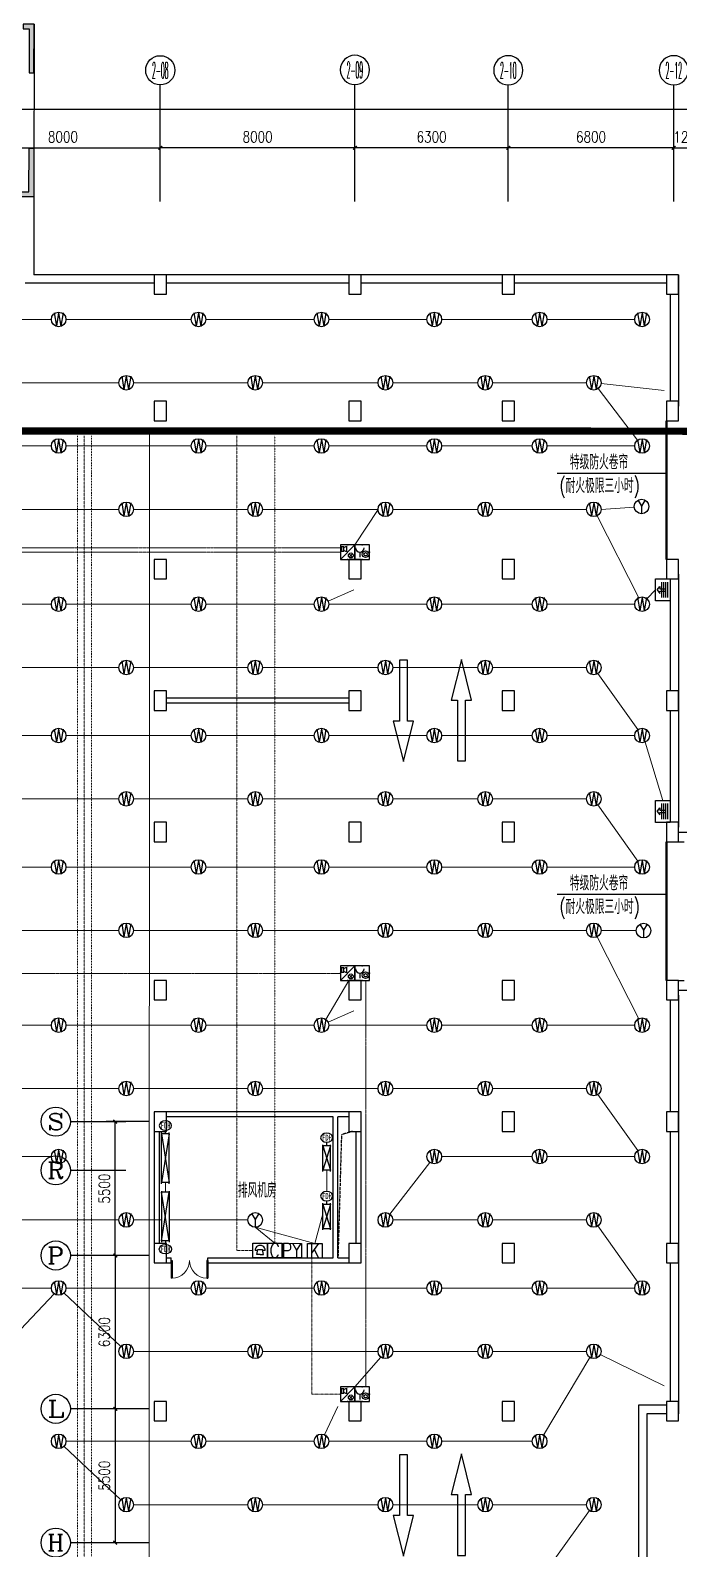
# Model space of a CAD drawing. Extents: x -781653 to 929899, y -292639 to -18670.
# Drawn here: x 305616 to 332254, y -184550 to -122161 of the extents above; entities that cross this region are included whole.
import ezdxf
from ezdxf.enums import TextEntityAlignment as Align

# ---------------------------------------------------------------- set-up
doc = ezdxf.new("R2010")
doc.units = 0
doc.header["$LTSCALE"] = 10
doc.header["$MEASUREMENT"] = 0
for name, pattern in [('ACAD_ISO11W100', [33.5, 12, -3, 12, -3, 0.5, -3]), ('CENTER', [2, 1.25, -0.25, 0.25, -0.25]), ('DASH', [0.35, 0.25, -0.1]), ('DASHDOT', [1, 0.5, -0.25, 0, -0.25]), ('DASHED', [0.75, 0.5, -0.25]), ('DIVIDE2', [0.625, 0.25, -0.125, 0, -0.125, 0, -0.125])]:
    doc.linetypes.add(name, pattern=pattern)
doc.layers.get('0').update_dxf_attribs({"linetype": 'CONTINUOUS'})
doc.layers.get('Defpoints').update_dxf_attribs({"linetype": 'CONTINUOUS'})
for name, color, linetype in [('A-STAIRS', 9, 'CONTINUOUS'), ('AC-DUCT', 4, 'CONTINUOUS'), ('AXIS', 3, 'CONTINUOUS'), ('AXIS_TEXT', 7, 'CONTINUOUS'), ('COLUMN', 1, 'CONTINUOUS'), ('DOTE', 8, 'CENTER'), ('HT-TEXT', 7, 'CONTINUOUS'), ('K-防火阀', 7, 'CONTINUOUS'), ('PUB_DIM', 3, 'CONTINUOUS'), ('RD-equip', 3, 'CONTINUOUS'), ('solid', 252, 'CONTINUOUS'), ('TEXT', 7, 'CONTINUOUS'), ('wall', 8, 'CONTINUOUS'), ('wall-jg', 7, 'CONTINUOUS'), ('WINDOW', 4, 'CONTINUOUS'), ('结构墙', 7, 'CONTINUOUS'), ('行车方向', 4, 'CONTINUOUS'), ('行车线', 207, 'CONTINUOUS')]:
    doc.layers.add(name, color=color, linetype=linetype)
doc.layers.add('RD-line', color=2, linetype='CONTINUOUS', lineweight=0)
doc.layers.get('DOTE').off()
doc.styles.add('_TCH_AXIS', font='COMPLEX', dxfattribs={"bigfont": 'GBCBIG'})
doc.styles.add('COMPLEX', font='COMPLEX')
doc.styles.add('DIM_FONT', font='SIMPLEX', dxfattribs={"width": 0.8, "bigfont": 'HZTXT'})
doc.styles.add('FS1', font='txt4', dxfattribs={"width": 0.8, "bigfont": 'fstxt'})
doc.styles.add('FS2', font='tjromans.shx', dxfattribs={"width": 0.8, "bigfont": 'tjhztxt.shx'})
doc.styles.add('K-KHZ', font='', dxfattribs={"width": 0.8})
doc.styles.get("Standard").update_dxf_attribs({"font": 'GBENOR', "bigfont": 'GBCBIG'})
doc.styles.get('K-KHZ').set_extended_font_data('SimSun')
doc.dimstyles.new('DIMN300', dxfattribs={"dimscale": 3, "dimtxt": 300, "dimasz": 100, "dimexe": 250, "dimexo": 300, "dimgap": 150, "dimtad": 1, "dimdec": 0, "dimzin": 0, "dimdsep": 46, "dimtxsty": 'DIM_FONT', "dimblk": 'ARCHTICK', "dimcen": 0.09, "dimclrt": 7, "dimazin": 2, "dimtfac": 1, "dimtdec": 0, "dimtix": 1, "dimtmove": 2, "dimatfit": 3, "dimfxl": 0, "dimtolj": 1, "dimtzin": 0, "dimarcsym": 0})

# ---------------------------------------------------------------- blocks, each defined once
blk = doc.blocks.new('A$C1B283A79')
at = {"layer": 'solid'}
for points in [[(44600, 7500), (44600, 5500), (44400, 5500), (44400, 7300), (44150, 7300), (44150, 7500)], [(43600, 400), (43600, 600), (44400, 600), (44400, 2400), (44600, 2400), (44600, 400)]]:
    blk.add_hatch(color=256, dxfattribs=at).paths.add_polyline_path(points)
at = {"layer": 'wall-jg'}
blk.add_lwpolyline([(44150, 7300), (44400, 7300), (44400, 5500), (44600, 5500), (44600, 7500), (44150, 7500)], close=True, dxfattribs=at)
blk.add_lwpolyline([(44600, 400), (43600, 400), (43600, 600), (44400, 600), (44400, 2400), (44600, 2400), (44600, 400)], dxfattribs=at)
blk = doc.blocks.new('A$C1C157CE4')
at = {"layer": '行车线', "linetype": 'DASH', "ltscale": 3000}
for points in [[(4167, 2967), (1667, 2967), (1667, 3217), (0, 2800), (1667, 2383), (1667, 2633), (4167, 2633)], [(2531, 833), (2531, 583), (31, 583), (31, 250), (2531, 250), (2531, 0), (4198, 417)]]:
    blk.add_lwpolyline(points, close=True, dxfattribs=at)
blk = doc.blocks.new('A$C0FE76EBE')
at = {"layer": 'COLUMN'}
for points in [[(-116487, 53147), (-115987, 53147), (-115987, 53947), (-116487, 53947)], [(-108487, 53147), (-107987, 53147), (-107987, 53947), (-108487, 53947)], [(-102187, 53147), (-101687, 53147), (-101687, 53947), (-102187, 53947)], [(-95437, 53147), (-94937, 53147), (-94937, 53947), (-95437, 53947)], [(-116487, 47947), (-115987, 47947), (-115987, 48747), (-116487, 48747)], [(-108487, 47947), (-107987, 47947), (-107987, 48747), (-108487, 48747)], [(-102187, 47947), (-101687, 47947), (-101687, 48747), (-102187, 48747)], [(-95437, 47947), (-94937, 47947), (-94937, 48747), (-95437, 48747)], [(-116487, 41447), (-115987, 41447), (-115987, 42247), (-116487, 42247)], [(-108487, 41447), (-107987, 41447), (-107987, 42247), (-108487, 42247)], [(-102187, 41447), (-101687, 41447), (-101687, 42247), (-102187, 42247)], [(-95437, 41447), (-94937, 41447), (-94937, 42247), (-95437, 42247)], [(-116487, 36047), (-115987, 36047), (-115987, 36847), (-116487, 36847)], [(-108487, 36047), (-107987, 36047), (-107987, 36847), (-108487, 36847)], [(-102187, 36047), (-101687, 36047), (-101687, 36847), (-102187, 36847)], [(-95437, 36047), (-94937, 36047), (-94937, 36847), (-95437, 36847)], [(-116487, 30647), (-115987, 30647), (-115987, 31447), (-116487, 31447)], [(-108487, 30647), (-107987, 30647), (-107987, 31447), (-108487, 31447)], [(-102187, 30647), (-101687, 30647), (-101687, 31447), (-102187, 31447)], [(-95437, 30647), (-94937, 30647), (-94937, 31447), (-95437, 31447)], [(-116487, 24147), (-115987, 24147), (-115987, 24947), (-116487, 24947)], [(-108487, 24147), (-107987, 24147), (-107987, 24947), (-108487, 24947)], [(-102187, 24147), (-101687, 24147), (-101687, 24947), (-102187, 24947)], [(-95437, 24147), (-94937, 24147), (-94937, 24947), (-95437, 24947)], [(-116487, 18747), (-115987, 18747), (-115987, 19547), (-116487, 19547)], [(-108487, 18747), (-107987, 18747), (-107987, 19547), (-108487, 19547)], [(-102187, 18747), (-101687, 18747), (-101687, 19547), (-102187, 19547)], [(-95437, 18747), (-94937, 18747), (-94937, 19547), (-95437, 19547)], [(-116487, 13347), (-115987, 13347), (-115987, 14147), (-116487, 14147)], [(-108487, 13347), (-107987, 13347), (-107987, 14147), (-108487, 14147)], [(-102187, 13347), (-101687, 13347), (-101687, 14147), (-102187, 14147)], [(-95437, 13347), (-94937, 13347), (-94937, 14147), (-95437, 14147)], [(-116487, 6847), (-115987, 6847), (-115987, 7647), (-116487, 7647)], [(-108487, 6847), (-107987, 6847), (-107987, 7647), (-108487, 7647)], [(-102187, 6847), (-101687, 6847), (-101687, 7647), (-102187, 7647)], [(-95437, 6847), (-94937, 6847), (-94937, 7647), (-95437, 7647)]]:
    blk.add_lwpolyline(points, close=True, dxfattribs=at)
at = {"layer": '结构墙', "linetype": 'ByBlock'}
for p, q in [((-121432, 57150), (-121432, 53947)), ((-94937, 53947), (-121432, 53947)), ((-94937, 53947), (-94937, 48547)), ((-116487, 53597), (-121782, 53597)), ((-108487, 53597), (-115987, 53597)), ((-102187, 53597), (-107987, 53597)), ((-95437, 53597), (-101687, 53597)), ((-95287, 53147), (-95287, 48747)), ((-95287, 41447), (-95287, 36847)), ((-94937, 41647), (-94937, 31247)), ((-95287, 36047), (-95287, 31447)), ((-94937, 24347), (-94937, 7147)), ((-95287, 24147), (-95287, 19547)), ((-95287, 18747), (-95287, 14147)), ((-95287, 13347), (-95287, 7647)), ((-96587, 7497), (-96587, -353)), ((-96237, 7147), (-96237, -12653))]:
    blk.add_line(p, q, dxfattribs=at)
at = {"layer": '结构墙'}
for p, q in [((-94937, 31047), (-94562, 31047)), ((-94937, 30647), (-94712, 30647)), ((-94937, 24947), (-94712, 24947)), ((-94937, 24547), (-94562, 24547)), ((-95437, 7497), (-96587, 7497)), ((-95437, 7147), (-96237, 7147))]:
    blk.add_line(p, q, dxfattribs=at)
blk = doc.blocks.new('_ArchTick')
at = {"color": 0, "linetype": 'ByBlock', "const_width": 0.4}
blk.add_lwpolyline([(-0.5, -0.5), (0.5, 0.5)], dxfattribs=at)
blk = doc.blocks.new('*D105')
at = {"layer": 'Defpoints', "color": 0}
for p in [(135864, 114956), (127864, 112319), (135864, 112319)]:
    blk.add_point(p, dxfattribs=at)
at = {"layer": 'PUB_DIM', "color": 0, "lineweight": -2}
for p, q in [((127864, 112769), (127864, 115331)), ((127864, 114956), (135864, 114956)), ((135864, 112769), (135864, 115331))]:
    blk.add_line(p, q, dxfattribs=at)
at = {"layer": 'PUB_DIM', "color": 0, "lineweight": -2, "xscale": 150, "yscale": 150, "zscale": 150, "rotation": 180}
blk.add_blockref('_ArchTick', (127864, 114956), dxfattribs=at)
at = {"layer": 'PUB_DIM', "color": 0, "lineweight": -2, "xscale": 150, "yscale": 150, "zscale": 150}
blk.add_blockref('_ArchTick', (135864, 114956), dxfattribs=at)
at = {"layer": 'PUB_DIM', "color": 7, "insert": (131864, 115406), "char_height": 450, "attachment_point": 5, "style": 'DIM_FONT'}
blk.add_mtext('\\A1;8000', dxfattribs=at)
blk = doc.blocks.new('*D117')
at = {"layer": 'Defpoints', "color": 0}
for p in [(295364, 116544), (25264, 112319), (295364, 112296)]:
    blk.add_point(p, dxfattribs=at)
at = {"layer": 'PUB_DIM', "color": 0, "lineweight": -2}
for p, q in [((25264, 112769), (25264, 116919)), ((295364, 112746), (295364, 116919)), ((25264, 116544), (295364, 116544))]:
    blk.add_line(p, q, dxfattribs=at)
at = {"layer": 'PUB_DIM', "color": 0, "lineweight": -2, "xscale": 150, "yscale": 150, "zscale": 150, "rotation": 180}
blk.add_blockref('_ArchTick', (25264, 116544), dxfattribs=at)
at = {"layer": 'PUB_DIM', "color": 0, "lineweight": -2, "xscale": 150, "yscale": 150, "zscale": 150}
blk.add_blockref('_ArchTick', (295364, 116544), dxfattribs=at)
at = {"layer": 'PUB_DIM', "color": 7, "insert": (160314, 116994), "char_height": 450, "attachment_point": 5, "style": 'DIM_FONT'}
blk.add_mtext('\\A1;270100', dxfattribs=at)
blk = doc.blocks.new('*D138')
at = {"layer": 'Defpoints', "color": 0}
for p in [(135864, 63141), (134015, 57641), (135864, 57641)]:
    blk.add_point(p, dxfattribs=at)
at = {"layer": 'PUB_DIM', "color": 0, "lineweight": -2}
for p, q in [((135414, 63141), (133640, 63141)), ((134015, 63141), (134015, 57641)), ((135414, 57641), (133640, 57641))]:
    blk.add_line(p, q, dxfattribs=at)
at = {"layer": 'PUB_DIM', "color": 0, "lineweight": -2, "xscale": 150, "yscale": 150, "zscale": 150}
for p, rotation in [((134015, 63141), 90), ((134015, 57641), 270)]:
    blk.add_blockref('_ArchTick', p, dxfattribs=dict(at, rotation=rotation))
at = {"layer": 'PUB_DIM', "color": 7, "insert": (133565, 60391), "char_height": 450, "attachment_point": 5, "rotation": 90, "style": 'DIM_FONT'}
blk.add_mtext('\\A1;5500', dxfattribs=at)
blk = doc.blocks.new('*D139')
at = {"layer": 'Defpoints', "color": 0}
for p in [(135864, 69441), (134015, 63141), (135864, 63141)]:
    blk.add_point(p, dxfattribs=at)
at = {"layer": 'PUB_DIM', "color": 0, "lineweight": -2}
for p, q in [((135414, 69441), (133640, 69441)), ((134015, 69441), (134015, 63141)), ((135414, 63141), (133640, 63141))]:
    blk.add_line(p, q, dxfattribs=at)
at = {"layer": 'PUB_DIM', "color": 0, "lineweight": -2, "xscale": 150, "yscale": 150, "zscale": 150}
for p, rotation in [((134015, 69441), 90), ((134015, 63141), 270)]:
    blk.add_blockref('_ArchTick', p, dxfattribs=dict(at, rotation=rotation))
at = {"layer": 'PUB_DIM', "color": 7, "insert": (133565, 66291), "char_height": 450, "attachment_point": 5, "rotation": 90, "style": 'DIM_FONT'}
blk.add_mtext('\\A1;6300', dxfattribs=at)
blk = doc.blocks.new('_AXISO')
blk.add_circle((0, 0), 0.5)
at = {"layer": 'AXIS_TEXT', "style": 'COMPLEX', "width": 1.041667}
blk.add_attdef('A', text='', height=0.56, dxfattribs=at).set_placement((-0.25, -0.28), (0.25, -0.28), align=Align.FIT)
blk = doc.blocks.new('*D146')
at = {"layer": 'Defpoints', "color": 0}
for p in [(134015, 74941), (135864, 74941), (135864, 69441)]:
    blk.add_point(p, dxfattribs=at)
at = {"layer": 'PUB_DIM', "color": 0, "lineweight": -2}
for p, q in [((135414, 74941), (133640, 74941)), ((134015, 69441), (134015, 74941)), ((135414, 69441), (133640, 69441))]:
    blk.add_line(p, q, dxfattribs=at)
at = {"layer": 'PUB_DIM', "color": 0, "lineweight": -2, "xscale": 150, "yscale": 150, "zscale": 150}
for p, rotation in [((134015, 74941), 90), ((134015, 69441), 270)]:
    blk.add_blockref('_ArchTick', p, dxfattribs=dict(at, rotation=rotation))
at = {"layer": 'PUB_DIM', "color": 7, "insert": (133565, 72191), "char_height": 450, "attachment_point": 5, "rotation": 90, "style": 'DIM_FONT'}
blk.add_mtext('\\A1;5500', dxfattribs=at)
blk = doc.blocks.new('*D158')
at = {"layer": 'Defpoints', "color": 0}
for p in [(150164, 114956), (150164, 112319), (156964, 112296)]:
    blk.add_point(p, dxfattribs=at)
at = {"layer": 'PUB_DIM', "color": 0, "lineweight": -2}
for p, q in [((150164, 112769), (150164, 115331)), ((156964, 114956), (150164, 114956)), ((156964, 112746), (156964, 115331))]:
    blk.add_line(p, q, dxfattribs=at)
at = {"layer": 'PUB_DIM', "color": 0, "lineweight": -2, "xscale": 150, "yscale": 150, "zscale": 150, "rotation": 180}
blk.add_blockref('_ArchTick', (150164, 114956), dxfattribs=at)
at = {"layer": 'PUB_DIM', "color": 0, "lineweight": -2, "xscale": 150, "yscale": 150, "zscale": 150}
blk.add_blockref('_ArchTick', (156964, 114956), dxfattribs=at)
at = {"layer": 'PUB_DIM', "color": 7, "insert": (153564, 115406), "char_height": 450, "attachment_point": 5, "style": 'DIM_FONT'}
blk.add_mtext('\\A1;6800', dxfattribs=at)
blk = doc.blocks.new('*D159')
at = {"layer": 'Defpoints', "color": 0}
for p in [(158164, 114956), (156964, 112296), (158164, 112296)]:
    blk.add_point(p, dxfattribs=at)
at = {"layer": 'PUB_DIM', "color": 0, "lineweight": -2}
for p, q in [((156964, 114956), (156814, 114956)), ((156964, 112746), (156964, 115331)), ((156964, 114956), (158164, 114956)), ((158164, 112746), (158164, 115331)), ((158164, 114956), (158314, 114956))]:
    blk.add_line(p, q, dxfattribs=at)
at = {"layer": 'PUB_DIM', "color": 0, "lineweight": -2, "xscale": 150, "yscale": 150, "zscale": 150}
blk.add_blockref('_ArchTick', (156964, 114956), dxfattribs=at)
at = {"layer": 'PUB_DIM', "color": 0, "lineweight": -2, "xscale": 150, "yscale": 150, "zscale": 150, "rotation": 180}
blk.add_blockref('_ArchTick', (158164, 114956), dxfattribs=at)
at = {"layer": 'PUB_DIM', "color": 7, "insert": (157564, 115406), "char_height": 450, "attachment_point": 5, "style": 'DIM_FONT'}
blk.add_mtext('\\A1;1200', dxfattribs=at)
blk = doc.blocks.new('*D180')
at = {"layer": 'Defpoints', "color": 0}
for p in [(143864, 114956), (143864, 112296), (150164, 112296)]:
    blk.add_point(p, dxfattribs=at)
at = {"layer": 'PUB_DIM', "color": 0, "lineweight": -2}
for p, q in [((143864, 112746), (143864, 115331)), ((150164, 114956), (143864, 114956)), ((150164, 112746), (150164, 115331))]:
    blk.add_line(p, q, dxfattribs=at)
at = {"layer": 'PUB_DIM', "color": 0, "lineweight": -2, "xscale": 150, "yscale": 150, "zscale": 150, "rotation": 180}
blk.add_blockref('_ArchTick', (143864, 114956), dxfattribs=at)
at = {"layer": 'PUB_DIM', "color": 0, "lineweight": -2, "xscale": 150, "yscale": 150, "zscale": 150}
blk.add_blockref('_ArchTick', (150164, 114956), dxfattribs=at)
at = {"layer": 'PUB_DIM', "color": 7, "insert": (147014, 115406), "char_height": 450, "attachment_point": 5, "style": 'DIM_FONT'}
blk.add_mtext('\\A1;6300', dxfattribs=at)
blk = doc.blocks.new('*D181')
at = {"layer": 'Defpoints', "color": 0}
for p in [(135864, 114956), (135864, 112296), (143864, 112296)]:
    blk.add_point(p, dxfattribs=at)
at = {"layer": 'PUB_DIM', "color": 0, "lineweight": -2}
for p, q in [((135864, 112746), (135864, 115331)), ((143864, 114956), (135864, 114956)), ((143864, 112746), (143864, 115331))]:
    blk.add_line(p, q, dxfattribs=at)
at = {"layer": 'PUB_DIM', "color": 0, "lineweight": -2, "xscale": 150, "yscale": 150, "zscale": 150, "rotation": 180}
blk.add_blockref('_ArchTick', (135864, 114956), dxfattribs=at)
at = {"layer": 'PUB_DIM', "color": 0, "lineweight": -2, "xscale": 150, "yscale": 150, "zscale": 150}
blk.add_blockref('_ArchTick', (143864, 114956), dxfattribs=at)
at = {"layer": 'PUB_DIM', "color": 7, "insert": (139864, 115406), "char_height": 450, "attachment_point": 5, "style": 'DIM_FONT'}
blk.add_mtext('\\A1;8000', dxfattribs=at)
blk = doc.blocks.new('$DorLib2D$00000002')
for p, q in [((-0.5, 0), (-0.5, 0.4875)), ((-0.475, 0.4875), (-0.5, 0.4875)), ((-0.475, 0), (-0.475, 0.4875)), ((0.475, 0), (0.475, 0.4875)), ((0.475, 0.4875), (0.5, 0.4875)), ((0.5, 0), (0.5, 0.4875)), ((-0.5, 0), (-0.475, 0)), ((0.5, 0), (0.475, 0))]:
    blk.add_line(p, q)
at = {"lineweight": 13}
for centre, start, end in [((-0.4875, 0), 0, 88.53072), ((0.4875, 0), 91.46928, 180)]:
    blk.add_arc(centre, 0.4875, start, end, dxfattribs=at)
blk = doc.blocks.new('yy')
at = {"layer": 'RD-equip'}
blk.add_circle((0, 0), 200, dxfattribs=at)
at = {"layer": 'RD-equip', "color": 4, "style": 'FS1', "width": 0.8}
blk.add_attdef('Y', text='', height=360, dxfattribs=at).set_placement((0, 0), align=Align.MIDDLE)
blk = doc.blocks.new('$equip$00001630')
for p, q in [((-0.5, 0), (-0.5, -1)), ((0.5, 0), (-0.5, 0)), ((0.5, -1), (0.5, 0)), ((-0.5, -1), (0.5, -1)), ((-0.17, -0.5), (-0.17, -0.85))]:
    blk.add_line(p, q)
for radius in [0.226, 0.113]:
    blk.add_circle((0.23, -0.64), radius)
blk.add_arc((-0.17, -0.2), 0.3, 180, 0)
for p in [(0, 0), (-0.5, -0.5), (0, -1), (0.5, -0.5)]:
    blk.add_point(p)
at = {"flags": 9}
blk.add_attdef('A', (0, 0), '', height=0.00002, dxfattribs=at)
blk.add_attdef('B', text='', height=0.4, dxfattribs=at).set_placement((0.88, -0.7), align=Align.MIDDLE_CENTER)
blk = doc.blocks.new('$equip$00001636')
for p, q in [((0.5, 0), (-0.5, 0)), ((0.5, 0), (-0.5, -1)), ((-0.5, 0), (-0.5, -1)), ((0.5, -1), (0.5, 0)), ((-0.5, -1), (0.5, -1)), ((-0.42, -0.13, 0), (-0.42, -0.43, 0)), ((-0.27, -0.13, 0), (-0.42, -0.13, 0)), ((-0.42, -0.43, 0), (-0.27, -0.43, 0)), ((-0.27, -0.18, 0), (-0.07, -0.08, 0)), ((-0.27, -0.43, 0), (-0.27, -0.13, 0)), ((-0.07, -0.48, 0), (-0.27, -0.38, 0)), ((-0.07, -0.08, 0), (-0.07, -0.48, 0)), ((0.11, -0.6), (0.34, -0.84)), ((0.11, -0.84), (0.34, -0.6))]:
    blk.add_line(p, q)
blk.add_circle((0.22, -0.72), 0.169)
for p in [(0, 0), (-0.5, -0.5), (0, -1), (0.5, -0.5)]:
    blk.add_point(p)
at = {"flags": 9}
blk.add_attdef('A', (0, 0), '', height=0.00002, dxfattribs=at)
blk.add_attdef('B', text='', height=0.4, dxfattribs=at).set_placement((0.88, -0.7), align=Align.MIDDLE_CENTER)
blk = doc.blocks.new('sdfgsdgsdgdsg')
at = {"layer": 'RD-equip', "xscale": 600, "yscale": 600, "zscale": 600, "rotation": 359.9999999999889}
for name, p in [('$equip$00001636', (-300, 600)), ('$equip$00001630', (300, 600))]:
    blk.add_blockref(name, p, dxfattribs=at)
blk = doc.blocks.new('XFDH')
at = {"color": 4}
for p, q in [((-73, 0), (-139, 0)), ((-94, -111), (-67, 29)), ((-67, 29), (62, 29)), ((94, -111), (62, 29)), ((139, 0), (71, 0)), ((0, -111), (-94, -111)), ((0, -111), (94, -111))]:
    blk.add_line(p, q, dxfattribs=at)
blk.add_ellipse((0, 0), major_axis=(98.3, 98.3), ratio=1, start_param=5.497787, end_param=8.63938, dxfattribs=at)
at = {"layer": 'RD-equip'}
blk.add_lwpolyline([(-201, 200), (199, 200), (199, -200), (-201, -200)], close=True, dxfattribs=at)
blk = doc.blocks.new('FHJL')
at = {"layer": 'RD-equip', "color": 4}
for p, q in [((-212, 331), (210, 331)), ((-212, 274), (210, 274)), ((-212, 221), (210, 221)), ((-212, 168), (210, 168)), ((-97, 120), (-31, 120)), ((0, 43), (-97, 120)), ((-31, 120), (-31, 293)), ((0, 43), (97, 120)), ((31, 120), (31, 293)), ((97, 120), (31, 120))]:
    blk.add_line(p, q, dxfattribs=at)
at = {"layer": 'RD-equip'}
blk.add_lwpolyline([(300, 400), (300, 0), (-300, 0), (-300, 400)], close=True, dxfattribs=at)
blk = doc.blocks.new('FI1000K')
at = {"layer": 'K-防火阀'}
for p, q in [((0, -50), (0, 1050)), ((320, 1000), (0, 0)), ((0, 1000), (320, 0)), ((0, 1000), (320, 1000)), ((160, 1000), (160, 1150)), ((320, -50), (320, 1050)), ((0, 0), (320, 0))]:
    blk.add_line(p, q, dxfattribs=at)
at = {"layer": 'K-防火阀', "const_width": 25}
blk.add_lwpolyline([(148, 500, 1), (172, 500, 1)], format="xyb", close=True, dxfattribs=at)
at = {"layer": 'K-防火阀'}
blk.add_ellipse((160, 1340), major_axis=(255, 0), ratio=0.74203, dxfattribs=at)
at = {"layer": 'K-防火阀', "style": 'K-KHZ', "width": 0.65, "flags": 4}
blk.add_attdef('F', text='', height=250, dxfattribs=at).set_placement((160, 1220), align=Align.CENTER)
blk = doc.blocks.new('FI2000K')
at = {"layer": 'K-防火阀'}
for p, q in [((0, -50), (0, 2050)), ((320, 2000), (0, 0)), ((0, 2000), (320, 0)), ((0, 2000), (320, 2000)), ((160, 2000), (160, 2150)), ((320, -50), (320, 2050)), ((0, 0), (320, 0))]:
    blk.add_line(p, q, dxfattribs=at)
at = {"layer": 'K-防火阀', "const_width": 25}
blk.add_lwpolyline([(148, 1001, 1), (172, 1001, 1)], format="xyb", close=True, dxfattribs=at)
at = {"layer": 'K-防火阀'}
blk.add_ellipse((160, 2340), major_axis=(255, 0), ratio=0.74203, dxfattribs=at)
at = {"layer": 'K-防火阀', "style": 'K-KHZ', "width": 0.65, "flags": 4}
blk.add_attdef('F', text='', height=250, dxfattribs=at).set_placement((160, 2220), align=Align.CENTER)
blk = doc.blocks.new('A$C35934B5C')
at = {"layer": 'AXIS'}
for p, q in [((135864.2, 112768.8), (135864.2, 117544.5)), ((143861.5, 112872.9), (143861.5, 117559.9)), ((150164.2, 112857.5), (150164.2, 117544.5)), ((156964.2, 112857.5), (156964.2, 117544.5))]:
    blk.add_line(p, q, dxfattribs=at)
at = {"layer": 'PUB_DIM'}
for p, q in [((134449.1, 74940.6), (132169, 74940.6)), ((134449.1, 72940.6), (132169, 72940.6)), ((134449.1, 69440.6), (132169, 69440.6)), ((134449.1, 63140.6), (132169, 63140.6)), ((134449.1, 57640.6), (132169, 57640.6))]:
    blk.add_line(p, q, dxfattribs=at)
at = {"layer": 'AXIS'}
ref = blk.add_blockref('_AXISO', (135864.2, 118144.5), dxfattribs=dict(at, xscale=1200, yscale=1200, zscale=1200))
ref.add_attrib('A', '2-08', dxfattribs={"layer": 'AXIS_TEXT', "linetype": 'ByBlock', "height": 678.82, "style": '_TCH_AXIS', "width": 0.2625}).set_placement((135524.8, 117805.1), (136203.6, 117805.1), align=Align.FIT)
ref = blk.add_blockref('_AXISO', (143861.5, 118159.9), dxfattribs=dict(at, xscale=-1200, yscale=1200, zscale=1200, rotation=180))
ref.add_attrib('A', '2-09', dxfattribs={"layer": 'AXIS_TEXT', "linetype": 'ByBlock', "height": 678.82, "style": '_TCH_AXIS', "width": 0.2625}).set_placement((143522.1, 117820.5), (144200.9, 117820.5), align=Align.FIT)
ref = blk.add_blockref('_AXISO', (150164.2, 118144.5), dxfattribs=dict(at, xscale=-1200, yscale=1200, zscale=1200, rotation=180))
ref.add_attrib('A', '2-10', dxfattribs={"layer": 'AXIS_TEXT', "linetype": 'ByBlock', "height": 678.82, "style": '_TCH_AXIS', "width": 0.28}).set_placement((149824.8, 117805.1), (150503.6, 117805.1), align=Align.FIT)
ref = blk.add_blockref('_AXISO', (156964.2, 118144.5), dxfattribs=dict(at, xscale=-1200, yscale=1200, zscale=1200, rotation=180))
ref.add_attrib('A', '2-12', dxfattribs={"layer": 'AXIS_TEXT', "linetype": 'ByBlock', "height": 678.82, "style": '_TCH_AXIS', "width": 0.28}).set_placement((156624.8, 117805.1), (157303.6, 117805.1), align=Align.FIT)
at = {"layer": 'AXIS', "linetype": 'ByBlock'}
ref = blk.add_blockref('_AXISO', (131569, 74940.6), dxfattribs=dict(at, xscale=1200, yscale=1200, zscale=1200))
ref.add_attrib('A', 'S', dxfattribs={"layer": 'AXIS_TEXT', "linetype": 'ByBlock', "height": 678.8, "style": '_TCH_AXIS', "width": 1.5}).set_placement((131229.6, 74601.2), (131908.4, 74601.2), align=Align.FIT)
ref = blk.add_blockref('_AXISO', (131569, 72940.6), dxfattribs=dict(at, xscale=1200, yscale=1200, zscale=1200))
ref.add_attrib('A', 'R', dxfattribs={"layer": 'AXIS_TEXT', "linetype": 'ByBlock', "height": 678.8, "style": '_TCH_AXIS', "width": 1.166667}).set_placement((131229.6, 72601.2), (131908.4, 72601.2), align=Align.FIT)
ref = blk.add_blockref('_AXISO', (131569, 69440.6), dxfattribs=dict(at, xscale=1200, yscale=1200, zscale=1200))
ref.add_attrib('A', 'P', dxfattribs={"layer": 'AXIS_TEXT', "linetype": 'ByBlock', "height": 678.8, "style": '_TCH_AXIS', "width": 1.235294}).set_placement((131229.6, 69101.2), (131908.4, 69101.2), align=Align.FIT)
ref = blk.add_blockref('_AXISO', (131569, 63140.6), dxfattribs=dict(at, xscale=1200, yscale=1200, zscale=1200))
ref.add_attrib('A', 'L', dxfattribs={"layer": 'AXIS_TEXT', "linetype": 'ByBlock', "height": 678.8, "style": '_TCH_AXIS', "width": 1.4}).set_placement((131229.6, 62801.2), (131908.4, 62801.2), align=Align.FIT)
ref = blk.add_blockref('_AXISO', (131569, 57640.6), dxfattribs=dict(at, xscale=1200, yscale=1200, zscale=1200))
ref.add_attrib('A', 'H', dxfattribs={"layer": 'AXIS_TEXT', "linetype": 'ByBlock', "height": 678.8, "style": '_TCH_AXIS', "width": 1.05}).set_placement((131229.6, 57301.2), (131908.4, 57301.2), align=Align.FIT)
at = {"layer": 'PUB_DIM'}
for base, p1, p2, picture, middle in [((295364.2, 116543.9), (25264.2, 112318.8), (295364.2, 112296.4), '*D117', (160314.2, 116993.9)), ((135864.2, 114956.2), (143864.2, 112296.4), (135864.2, 112296.4), '*D181', (139864.2, 115406.2)), ((143864.2, 114956.2), (150164.2, 112296.4), (143864.2, 112296.4), '*D180', (147014.2, 115406.2)), ((150164.2, 114956.2), (156964.2, 112296.4), (150164.2, 112318.8), '*D158', (153564.2, 115406.2)), ((158164.2, 114956.2), (156964.2, 112296.4), (158164.2, 112296.4), '*D159', (157564.2, 115406.2))]:
    dim = blk.add_linear_dim(base=base, p1=p1, p2=p2, dimstyle='DIMN300', override={"dimscale": 1.5}, dxfattribs=at)
    dim.commit()
    dim.dimension.update_dxf_attribs({"geometry": picture, "text_midpoint": middle})
dim = blk.add_aligned_dim(p1=(127864.2, 112318.8), p2=(135864.2, 112318.8), distance=2637.4, dimstyle='DIMN300', override={"dimscale": 1.5}, dxfattribs=at)
dim.commit()
dim.dimension.update_dxf_attribs({"geometry": '*D105', "text_midpoint": (131864.2, 115406.2)})
for base, p1, p2, angle, picture, middle in [((134015.1, 74940.6), (135864.2, 69440.6), (135864.2, 74940.6), 270, '*D146', (133565.1, 72190.6)), ((134015.1, 63140.6), (135864.2, 69440.6), (135864.2, 63140.6), 90, '*D139', (133565.1, 66290.6)), ((134015.1, 57640.6), (135864.2, 63140.6), (135864.2, 57640.6), 90, '*D138', (133565.1, 60390.6))]:
    dim = blk.add_linear_dim(base=base, p1=p1, p2=p2, angle=angle, dimstyle='DIMN300', override={"dimscale": 1.5}, dxfattribs=at)
    dim.commit()
    dim.dimension.update_dxf_attribs({"geometry": picture, "text_midpoint": middle})

msp = doc.modelspace()

# ---------------------------------------------------------------- linework, layer by layer
at = {"layer": 'A-STAIRS', "linetype": 'DASH'}
msp.add_lwpolyline([(318853.8, -167405.1), (318400.3, -167539.1), (318253.8, -172605.1)], dxfattribs=at)
at = {"layer": 'HT-TEXT'}
for p, q in [((327257.4, -140355.2, 0), (331753.8, -140355.2, 0)), ((327257.4, -157655.2, 0), (331753.8, -157655.2, 0))]:
    msp.add_line(p, q, dxfattribs=at)
at = {"layer": 'RD-equip'}
for points in [[(315358.7, -172000), (315958.7, -172002.2), (315956.5, -172602.2), (315356.5, -172600)], [(315958.7, -172002.2), (316758.7, -172005.2), (316756.5, -172605.1), (315956.5, -172602.2)], [(317006.7, -172005.2), (317606.7, -172007.3), (317604.5, -172607.3), (317004.5, -172605.1)]]:
    msp.add_lwpolyline(points, close=True, dxfattribs=at)
at = {"layer": 'RD-line'}
for p, q in [((301877.4, -134040.3), (306477.4, -134040.3)), ((307077.4, -134040.3), (312224, -134040.3)), ((312824, -134040.3), (317277.4, -134040.3)), ((317877.4, -134040.3), (321913.4, -134040.3)), ((322513.4, -134040.3), (326241.9, -134040.3)), ((326841.9, -134040.3), (330450.8, -134040.3)), ((309254.1, -136643.4), (304504.1, -136643.4)), ((314554.1, -136643.4), (309854.1, -136643.4)), ((319904.1, -136643.4), (315154.1, -136643.4)), ((324005.7, -136643.4), (320504.1, -136643.4)), ((328465.9, -136643.4), (324605.7, -136643.4)), ((328948, -136881.7), (330568.6, -139001.9)), ((331663.8, -136955.1), (329064.1, -136675.5)), ((310490.3, -197705.1), (310511.4, -138623.9)), ((301877.4, -139240.3), (306477.4, -139240.3)), ((307077.4, -139240.3), (312224, -139240.3)), ((312824, -139240.3), (317277.4, -139240.3)), ((317877.4, -139240.3), (321913.4, -139240.3)), ((322513.4, -139240.3), (326241.9, -139240.3)), ((326841.9, -139240.3), (330450.8, -139240.3)), ((309254.1, -141843.4), (304504.1, -141843.4)), ((314554.1, -141843.4), (309854.1, -141843.4)), ((319904.1, -141843.4), (315154.1, -141843.4)), ((318954, -143305.1), (319904.1, -141843.4)), ((324005.7, -141843.4), (320504.1, -141843.4)), ((328465.9, -141843.4), (324605.7, -141843.4)), ((328902, -142110.7), (330614.7, -145472.9)), ((329065.9, -141843.4), (330429.3, -141747.6)), ((318903.8, -145155.1), (317851.9, -145619.2)), ((330952.6, -145518.2), (331303.5, -145155.3)), ((301877.4, -145740.3), (306477.4, -145740.3)), ((307077.4, -145740.3), (312224, -145740.3)), ((312824, -145740.3), (317277.4, -145740.3)), ((317877.4, -145740.3), (321913.4, -145740.3)), ((322513.4, -145740.3), (326241.9, -145740.3)), ((326841.9, -145740.3), (330450.8, -145740.3)), ((309254.1, -148343.4), (304504.1, -148343.4)), ((314554.1, -148343.4), (309854.1, -148343.4)), ((319904.1, -148343.4), (315154.1, -148343.4)), ((324005.7, -148343.4), (320504.1, -148343.4)), ((328465.9, -148343.4), (324605.7, -148343.4)), ((328939.5, -148588), (330577.2, -150895.6)), ((301877.4, -151140.3), (306477.4, -151140.3)), ((307077.4, -151140.3), (312224, -151140.3)), ((312824, -151140.3), (317277.4, -151140.3)), ((317877.4, -151140.3), (321913.4, -151140.3)), ((322513.4, -151140.3), (326241.9, -151140.3)), ((326841.9, -151140.3), (330450.8, -151140.3)), ((330882, -151410.1), (331603.2, -153805.3)), ((309254.1, -153743.4), (304504.1, -153743.4)), ((314554.1, -153743.4), (309854.1, -153743.4)), ((319904.1, -153743.4), (315154.1, -153743.4)), ((324005.7, -153743.4), (320504.1, -153743.4)), ((328465.9, -153743.4), (324605.7, -153743.4)), ((328939.5, -153988), (330577.2, -156295.6)), ((301877.4, -156540.3), (306477.4, -156540.3)), ((307077.4, -156540.3), (312224, -156540.3)), ((312824, -156540.3), (317277.4, -156540.3)), ((317877.4, -156540.3), (321913.4, -156540.3)), ((322513.4, -156540.3), (326241.9, -156540.3)), ((326841.9, -156540.3), (330450.8, -156540.3)), ((309254.1, -159143.4), (304504.1, -159143.4)), ((314554.1, -159143.4), (309854.1, -159143.4)), ((319904.1, -159143.4), (315154.1, -159143.4)), ((324005.7, -159143.4), (320504.1, -159143.4)), ((328465.9, -159143.4), (324605.7, -159143.4)), ((328902, -159410.7), (330614.7, -162772.9)), ((329065.9, -159143.4), (330512.1, -159152.5)), ((317761.9, -162803.7), (318703.8, -161205.1)), ((318903.8, -162455.1), (317851.9, -162919.2)), ((301877.4, -163040.3), (306477.4, -163040.3)), ((307077.4, -163040.3), (312224, -163040.3)), ((312824, -163040.3), (317277.4, -163040.3)), ((317877.4, -163040.3), (321913.4, -163040.3)), ((322513.4, -163040.3), (326241.9, -163040.3)), ((326841.9, -163040.3), (330450.8, -163040.3)), ((309254.1, -165643.4), (304504.1, -165643.4)), ((314554.1, -165643.4), (309854.1, -165643.4)), ((319904.1, -165643.4), (315154.1, -165643.4)), ((324005.7, -165643.4), (320504.1, -165643.4)), ((328465.9, -165643.4), (324605.7, -165643.4)), ((328939.5, -165888), (330577.2, -168195.6)), ((301877.4, -168440.3), (306477.4, -168440.3)), ((322513.4, -168440.3), (326241.9, -168440.3)), ((326841.9, -168440.3), (330450.8, -168440.3)), ((317793.8, -169875.5), (317793.8, -169004.6)), ((322030.1, -168677.7), (320387.4, -170805.9)), ((311163.8, -169905.1), (311163.8, -169505.1)), ((317306.7, -172006.2), (317633.8, -170793.5)), ((309254.1, -171043.4), (304504.1, -171043.4)), ((311003.8, -171043.4), (309854.1, -171043.4)), ((314554.1, -171043.4), (311323.8, -171043.4)), ((314854.1, -171343.4), (317306.7, -172006.2)), ((314854.1, -171343.4), (315658.7, -172001.1)), ((324005.7, -171043.4), (320504.1, -171043.4)), ((328465.9, -171043.4), (324605.7, -171043.4)), ((328939.5, -171288), (330577.2, -173595.6)), ((301877.4, -173840.3), (306477.4, -173840.3)), ((306996.3, -174045.4), (309335.3, -176238.2)), ((307077.4, -173840.3), (312224, -173840.3)), ((312824, -173840.3), (317277.4, -173840.3)), ((317877.4, -173840.3), (321913.4, -173840.3)), ((322513.4, -173840.3), (326241.9, -173840.3)), ((326841.9, -173840.3), (330450.8, -173840.3)), ((304265.8, -176544.3), (306592.3, -174081.3)), ((314554.1, -176443.4), (309854.1, -176443.4)), ((319904.1, -176443.4), (315154.1, -176443.4)), ((324005.7, -176443.4), (320504.1, -176443.4)), ((328465.9, -176443.4), (324605.7, -176443.4)), ((318954, -177905.1), (320019, -176684.5)), ((326696.5, -179883.2), (328611.2, -176700.5)), ((331663.8, -177855.1), (329035.6, -176574.8)), ((318245.7, -178705.1), (317704.1, -179868.3)), ((307077.4, -180140.3), (312224, -180140.3)), ((312824, -180140.3), (317277.4, -180140.3)), ((317877.4, -180140.3), (321913.4, -180140.3)), ((322513.4, -180140.3), (326241.9, -180140.3)), ((306996.3, -180345.4), (309335.3, -182538.2)), ((314554.1, -182743.4), (309854.1, -182743.4)), ((319904.1, -182743.4), (315154.1, -182743.4)), ((324005.7, -182743.4), (320504.1, -182743.4)), ((328465.9, -182743.4), (324605.7, -182743.4)), ((326716.8, -185596.6), (328590.9, -182987.1))]:
    msp.add_line(p, q, dxfattribs=at)
at = {"layer": 'RD-line', "color": 1, "linetype": 'DIVIDE2'}
for p, q in [((307552.1, -187599.9), (307552.1, -138821.7)), ((308124.5, -198506.2), (308124.5, -138821.7)), ((315658.7, -172001.1), (315658.7, -138821.7))]:
    msp.add_line(p, q, dxfattribs=at)
at = {"layer": 'RD-line', "color": 1, "linetype": 'DASH'}
for p, q in [((307824.5, -198505.1), (307824.5, -138821.7)), ((314093.7, -172296.8), (314093.7, -138821.7)), ((314757, -172296.8), (314093.7, -172296.8))]:
    msp.add_line(p, q, dxfattribs=at)
at = {"layer": 'RD-line', "color": 1, "linetype": 'ACAD_ISO11W100', "ltscale": 0.05}
for p, q in [((318353.9, -143429.2), (297390.1, -143429.2)), ((318353.9, -143604.9), (289934.8, -143605.2)), ((279553.9, -160905.3), (318353.9, -160918.4)), ((319404.7, -161205.3), (319399.1, -177905.3))]:
    msp.add_line(p, q, dxfattribs=at)
at = {"layer": 'RD-line', "color": 1, "linetype": 'DASHDOT'}
for p in [(317175.9, -172605.8), (318353.9, -178204.9)]:
    msp.add_line(p, (317175.9, -178204.9), dxfattribs=at)
at = {"layer": 'RD-line', "linetype": 'DASHED', "const_width": 300}
msp.add_lwpolyline([(453905.7, -138675.1), (217441.4, -138590.6)], dxfattribs=at)
at = {"layer": 'wall'}
for p, q in [((318703.8, -149605.1), (311203.8, -149605.1)), ((318703.8, -149805.1), (311203.8, -149805.1)), ((318703.8, -166605.1), (311203.8, -166605.1)), ((318053.8, -166805.1), (311203.8, -166805.1)), ((318053.8, -172605.1), (318053.8, -166805.1)), ((318703.8, -166805.1), (318253.8, -166805.1)), ((318253.8, -172605.1), (318253.8, -166805.1)), ((310703.8, -167405.1), (310703.8, -172005.1)), ((310903.8, -167405.1), (310903.8, -172005.1)), ((319003.8, -172005.1), (319003.8, -167405.1)), ((319203.8, -172005.1), (319203.8, -167405.1)), ((311203.8, -172605.1), (311403.8, -172605.1)), ((311203.8, -172805.1), (311403.8, -172805.1)), ((312903.8, -172605.1), (318053.8, -172605.1)), ((312903.8, -172805.1), (318703.8, -172805.1)), ((318253.8, -172605.1), (318703.8, -172605.1))]:
    msp.add_line(p, q, dxfattribs=at)
at = {"layer": 'wall', "linetype": 'ByBlock'}
for p, q in [((311403.8, -172805.1), (311403.8, -172605.1)), ((312903.8, -172805.1), (312903.8, -172605.1))]:
    msp.add_line(p, q, dxfattribs=at)
at = {"layer": 'WINDOW', "linetype": 'DASH', "ltscale": 2, "const_width": 100}
for points in [[(331753.8, -138205.1), (331753.8, -143905.1)], [(331753.8, -155505.1), (331753.8, -161205.1)]]:
    msp.add_lwpolyline(points, dxfattribs=at)
at = {"layer": '结构墙', "linetype": 'ByBlock'}
msp.add_lwpolyline([(305766.5, -121902.2), (305758.6, -129002.2)], dxfattribs=at)

# ---------------------------------------------------------------- block references
at = {"layer": 'AC-DUCT'}
ref = msp.add_blockref('FI2000K', (311323.8, -169505.1), dxfattribs=dict(at, xscale=-1))
ref.add_attrib('F', 'FDH', dxfattribs={"layer": 'K-防火阀', "height": 250, "style": 'K-KHZ', "width": 0.65, "flags": 4}).set_placement((311173.8, -167284.7), align=Align.CENTER)
ref = msp.add_blockref('FI1000K', (317953.8, -169004.6), dxfattribs=dict(at, xscale=-1))
ref.add_attrib('F', 'FDH', dxfattribs={"layer": 'K-防火阀', "height": 250, "style": 'K-KHZ', "width": 0.65, "flags": 4}).set_placement((317803.8, -167784.2), align=Align.CENTER)
ref = msp.add_blockref('FI2000K', (311323.8, -169905.1), dxfattribs=dict(at, rotation=180))
ref.add_attrib('F', 'FDH', dxfattribs={"layer": 'K-防火阀', "height": 250, "style": 'K-KHZ', "width": 0.65, "flags": 4}).set_placement((311173.8, -172363.1), align=Align.CENTER)
ref = msp.add_blockref('FI1000K', (317953.8, -171404.6), dxfattribs=dict(at, xscale=-1))
ref.add_attrib('F', 'FDH', dxfattribs={"layer": 'K-防火阀', "height": 250, "style": 'K-KHZ', "width": 0.65, "flags": 4}).set_placement((317803.8, -170184.2), align=Align.CENTER)
at = {"layer": 'DOTE', "color": 3}
msp.add_blockref('A$C35934B5C', (175089.6, -241945.8), dxfattribs=at)
at = {"layer": 'RD-equip', "xscale": 1.5, "yscale": 1.5, "zscale": 1.5}
for p, values in [((306777.4, -134040.3), {'Y': 'W'}), ((312524, -134040.3), {'Y': 'W'}), ((317577.4, -134040.3), {'Y': 'W'}), ((322213.4, -134040.3), {'Y': 'W'}), ((326541.9, -134040.3), {'Y': 'W'}), ((330750.8, -134040.3), {'Y': 'W'}), ((309554.1, -136643.4), {'Y': 'W'}), ((314854.1, -136643.4), {'Y': 'W'}), ((320204.1, -136643.4), {'Y': 'W'}), ((324305.7, -136643.4), {'Y': 'W'}), ((328765.9, -136643.4), {'Y': 'W'}), ((306777.4, -139240.3), {'Y': 'W'}), ((312524, -139240.3), {'Y': 'W'}), ((317577.4, -139240.3), {'Y': 'W'}), ((322213.4, -139240.3), {'Y': 'W'}), ((326541.9, -139240.3), {'Y': 'W'}), ((330750.8, -139240.3), {'Y': 'W'}), ((309554.1, -141843.4), {'Y': 'W'}), ((314854.1, -141843.4), {'Y': 'W'}), ((320204.1, -141843.4), {'Y': 'W'}), ((324305.7, -141843.4), {'Y': 'W'}), ((328765.9, -141843.4), {'Y': 'W'}), ((330728.5, -141726.6), {'Y': 'Y'}), ((306777.4, -145740.3), {'Y': 'W'}), ((312524, -145740.3), {'Y': 'W'}), ((317577.4, -145740.3), {'Y': 'W'}), ((322213.4, -145740.3), {'Y': 'W'}), ((326541.9, -145740.3), {'Y': 'W'}), ((330750.8, -145740.3), {'Y': 'W'}), ((309554.1, -148343.4), {'Y': 'W'}), ((314854.1, -148343.4), {'Y': 'W'}), ((320204.1, -148343.4), {'Y': 'W'}), ((324305.7, -148343.4), {'Y': 'W'}), ((328765.9, -148343.4), {'Y': 'W'}), ((306777.4, -151140.3), {'Y': 'W'}), ((312524, -151140.3), {'Y': 'W'}), ((317577.4, -151140.3), {'Y': 'W'}), ((322213.4, -151140.3), {'Y': 'W'}), ((326541.9, -151140.3), {'Y': 'W'}), ((330750.8, -151140.3), {'Y': 'W'}), ((309554.1, -153743.4), {'Y': 'W'}), ((314854.1, -153743.4), {'Y': 'W'}), ((320204.1, -153743.4), {'Y': 'W'}), ((324305.7, -153743.4), {'Y': 'W'}), ((328765.9, -153743.4), {'Y': 'W'}), ((306777.4, -156540.3), {'Y': 'W'}), ((312524, -156540.3), {'Y': 'W'}), ((317577.4, -156540.3), {'Y': 'W'}), ((322213.4, -156540.3), {'Y': 'W'}), ((326541.9, -156540.3), {'Y': 'W'}), ((330750.8, -156540.3), {'Y': 'W'}), ((309554.1, -159143.4), {'Y': 'W'}), ((314854.1, -159143.4), {'Y': 'W'}), ((320204.1, -159143.4), {'Y': 'W'}), ((324305.7, -159143.4), {'Y': 'W'}), ((328765.9, -159143.4), {'Y': 'W'}), ((330812.1, -159154.4), {'Y': 'Y'}), ((306777.4, -163040.3), {'Y': 'W'}), ((312524, -163040.3), {'Y': 'W'}), ((317577.4, -163040.3), {'Y': 'W'}), ((322213.4, -163040.3), {'Y': 'W'}), ((326541.9, -163040.3), {'Y': 'W'}), ((330750.8, -163040.3), {'Y': 'W'}), ((309554.1, -165643.4), {'Y': 'W'}), ((314854.1, -165643.4), {'Y': 'W'}), ((320204.1, -165643.4), {'Y': 'W'}), ((324305.7, -165643.4), {'Y': 'W'}), ((328765.9, -165643.4), {'Y': 'W'}), ((306777.4, -168440.3), {'Y': 'W'}), ((322213.4, -168440.3), {'Y': 'W'}), ((326541.9, -168440.3), {'Y': 'W'}), ((330750.8, -168440.3), {'Y': 'W'}), ((309554.1, -171043.4), {'Y': 'W'}), ((314854.1, -171043.4), {'Y': 'Y'}), ((320204.1, -171043.4), {'Y': 'W'}), ((324305.7, -171043.4), {'Y': 'W'}), ((328765.9, -171043.4), {'Y': 'W'}), ((306777.4, -173840.3), {'Y': 'W'}), ((312524, -173840.3), {'Y': 'W'}), ((317577.4, -173840.3), {'Y': 'W'}), ((322213.4, -173840.3), {'Y': 'W'}), ((326541.9, -173840.3), {'Y': 'W'}), ((330750.8, -173840.3), {'Y': 'W'}), ((309554.1, -176443.4), {'Y': 'W'}), ((314854.1, -176443.4), {'Y': 'W'}), ((320204.1, -176443.4), {'Y': 'W'}), ((324305.7, -176443.4), {'Y': 'W'}), ((328765.9, -176443.4), {'Y': 'W'}), ((306777.4, -180140.3), {'Y': 'W'}), ((312524, -180140.3), {'Y': 'W'}), ((317577.4, -180140.3), {'Y': 'W'}), ((322213.4, -180140.3), {'Y': 'W'}), ((326541.9, -180140.3), {'Y': 'W'}), ((309554.1, -182743.4), {'Y': 'W'}), ((314854.1, -182743.4), {'Y': 'W'}), ((320204.1, -182743.4), {'Y': 'W'}), ((324305.7, -182743.4), {'Y': 'W'}), ((328765.9, -182743.4), {'Y': 'W'})]:
    msp.add_blockref('yy', p, dxfattribs=at).add_auto_attribs(values)
at = {"layer": 'RD-equip', "yscale": 1.5, "zscale": 1.5}
for name, p, xscale, rotation in [('FHJL', (331303.5, -145155.3), 1.499999999994503, 270.0349246603695), ('FHJL', (331303.5, -154255.5), 1.499999999994503, 270.0349246603695), ('XFDH', (315058.5, -172298.4), 1.499999999995092, 359.6879410011712)]:
    msp.add_blockref(name, p, dxfattribs=dict(at, xscale=xscale, rotation=rotation))
at = {"layer": 'RD-line', "rotation": 359.9806934710971}
for p in [(318953.8, -143905.1), (318953.8, -161205.1), (318953.8, -178505.1)]:
    msp.add_blockref('sdfgsdgsdgdsg', p, dxfattribs=at)
at = {"layer": 'wall', "rotation": 359.9360638265084}
msp.add_blockref('A$C1B283A79', (261158.2, -129352.5), dxfattribs=at)
at = {"layer": 'WINDOW', "linetype": 'ByBlock', "xscale": -1500, "yscale": 1500, "zscale": 1500, "rotation": 179.999999999727}
msp.add_blockref('$DorLib2D$00000002', (312153.8, -172706.3), dxfattribs=at)
at = {"layer": '结构墙'}
msp.add_blockref('A$C0FE76EBE', (427190.6, -186151.8), dxfattribs=at)
at = {"layer": '行车方向', "rotation": 90}
for p in [(323744.1, -152211.3), (323744.1, -184858.8)]:
    msp.add_blockref('A$C1C157CE4', p, dxfattribs=at)

# ---------------------------------------------------------------- texts
at = {"layer": 'RD-equip', "color": 4, "style": 'FS1', "width": 0.8}
for tag, p in [('C', (315657.6, -172301.1)), ('PY', (316341.4, -172303.6)), ('K', (317305.6, -172306.2))]:
    msp.add_attdef(tag, text='K', height=600, rotation=359.790563, dxfattribs=at).set_placement(p, align=Align.MIDDLE)
at = {"layer": 'TEXT', "style": 'FS2', "width": 0.7}
for p in [(328983.5, -140203.4, 0), (328983.5, -157503.4, 0)]:
    msp.add_text('特级防火卷帘', height=600, rotation=0.161118, dxfattribs=at).set_placement(p, align=Align.CENTER)
for s, p in [('(耐火极限三小时)', (327357.9, -141176.6)), ('(耐火极限三小时)', (327357.9, -158476.6)), ('排风机房', (314142.4, -170125.4))]:
    msp.add_text(s, height=600, rotation=0.161118, dxfattribs=at).set_placement(p)

doc.saveas('drawing.dxf')
